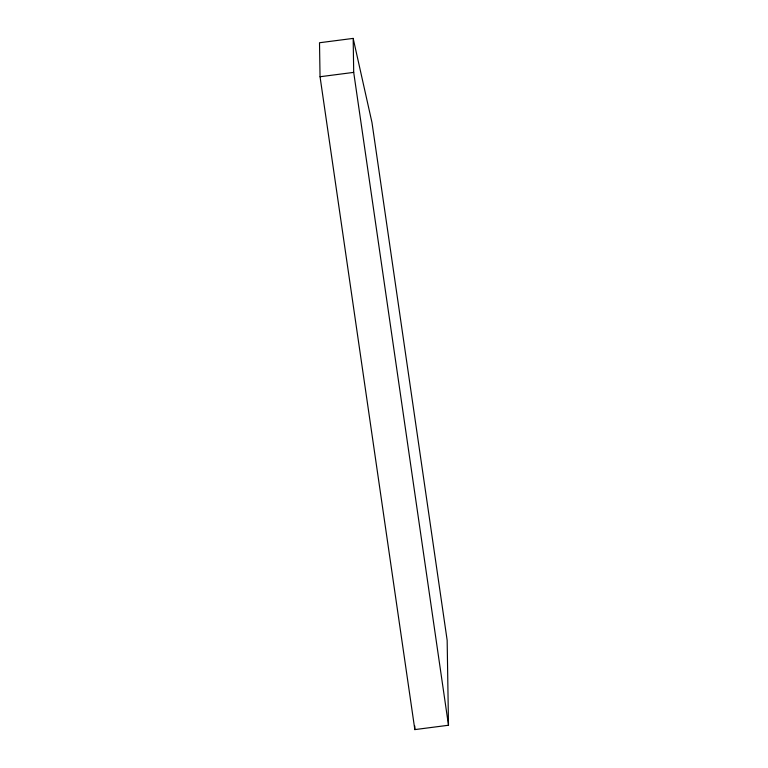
<?xml version="1.0" encoding="UTF-8"?>
<svg xmlns="http://www.w3.org/2000/svg" width="768" height="768" viewBox="0 0 768 768"><rect width="100%" height="100%" fill="white"/><g stroke="black" fill="none" stroke-linecap="round" stroke-linejoin="round"><path stroke-width="1.15" d="M353.165 38.4L319.507 42.749L320.045 76.733L414.835 729.6L448.493 725.251L447.158 640.291L371.971 122.506L353.165 38.4L353.702 72.384L448.493 725.251M320.045 76.733L353.702 72.384M414.778 726.01L414.835 729.6"/></g></svg>
